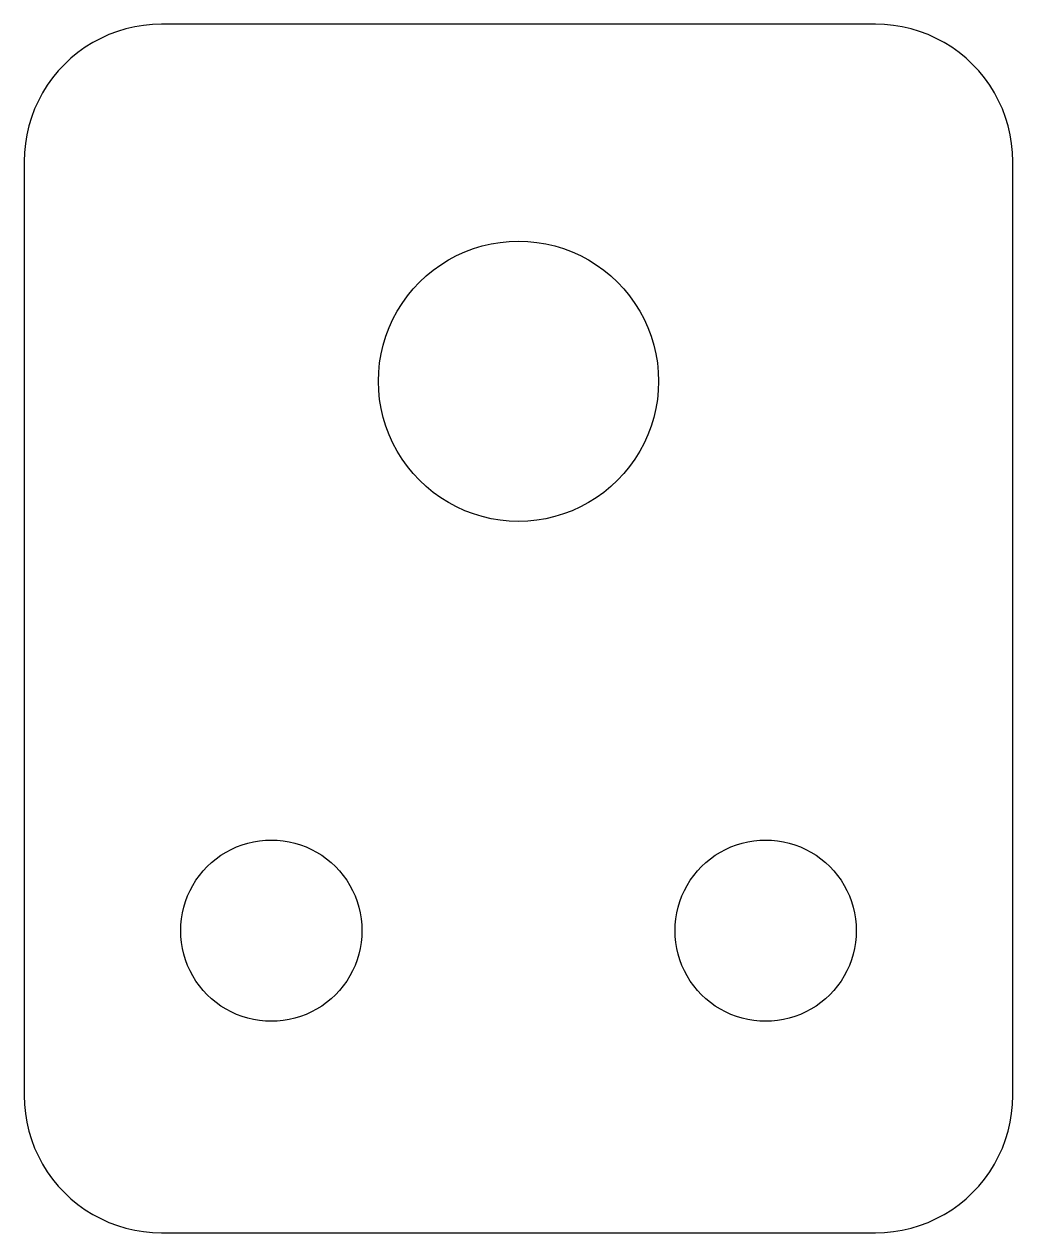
# Model space of a CAD drawing. Header units: millimetres. Extents: x -18 to 18, y -22 to 22.
import ezdxf

# ---------------------------------------------------------------- set-up
doc = ezdxf.new("R2010")
doc.units = ezdxf.units.MM

msp = doc.modelspace()

# ---------------------------------------------------------------- linework, layer by layer
at = {"layer": 'SCHNITT'}
for points in [[(13.327, -21.989), (13.653, -21.957), (13.975, -21.904), (14.294, -21.83), (14.607, -21.735), (14.913, -21.619), (15.211, -21.484), (15.5, -21.33), (15.778, -21.157), (16.044, -20.967), (16.297, -20.759), (16.536, -20.536), (16.759, -20.297), (16.967, -20.044), (17.157, -19.778), (17.33, -19.5), (17.484, -19.211), (17.619, -18.913), (17.735, -18.607), (17.83, -18.294), (17.904, -17.975), (17.957, -17.653), (17.989, -17.327), (18, -17), (18, 17), (17.989, 17.327), (17.957, 17.653), (17.904, 17.975), (17.83, 18.294), (17.735, 18.607), (17.619, 18.913), (17.484, 19.211), (17.33, 19.5), (17.157, 19.778), (16.967, 20.044), (16.759, 20.297), (16.536, 20.536), (16.297, 20.759), (16.044, 20.967), (15.778, 21.157), (15.5, 21.33), (15.211, 21.484), (14.913, 21.619), (14.607, 21.735), (14.294, 21.83), (13.975, 21.904), (13.653, 21.957), (13.327, 21.989), (13, 22), (-13, 22), (-13.327, 21.989), (-13.653, 21.957), (-13.975, 21.904), (-14.294, 21.83), (-14.607, 21.735), (-14.913, 21.619), (-15.211, 21.484), (-15.5, 21.33), (-15.778, 21.157), (-16.044, 20.967), (-16.297, 20.759), (-16.536, 20.536), (-16.759, 20.297), (-16.967, 20.044), (-17.157, 19.778), (-17.33, 19.5), (-17.484, 19.211), (-17.619, 18.913), (-17.735, 18.607), (-17.83, 18.294), (-17.904, 17.975), (-17.957, 17.653), (-17.989, 17.327), (-18, 17), (-18, -17), (-17.989, -17.327), (-17.957, -17.653), (-17.904, -17.975), (-17.83, -18.294), (-17.735, -18.607), (-17.619, -18.913), (-17.484, -19.211), (-17.33, -19.5), (-17.157, -19.778), (-16.967, -20.044), (-16.759, -20.297), (-16.536, -20.536), (-16.297, -20.759), (-16.044, -20.967), (-15.778, -21.157), (-15.5, -21.33), (-15.211, -21.484), (-14.913, -21.619), (-14.607, -21.735), (-14.294, -21.83), (-13.975, -21.904), (-13.653, -21.957), (-13.327, -21.989), (-13, -22), (13, -22)], [(-0.334, 3.911), (-0.666, 3.944), (-0.995, 3.998), (-1.32, 4.074), (-1.639, 4.171), (-1.952, 4.288), (-2.256, 4.426), (-2.55, 4.583), (-2.833, 4.76), (-3.105, 4.954), (-3.363, 5.166), (-3.606, 5.394), (-3.834, 5.637), (-4.046, 5.895), (-4.24, 6.167), (-4.417, 6.45), (-4.574, 6.744), (-4.712, 7.048), (-4.829, 7.361), (-4.926, 7.68), (-5.002, 8.005), (-5.056, 8.334), (-5.089, 8.666), (-5.1, 9), (-5.089, 9.334), (-5.056, 9.666), (-5.002, 9.995), (-4.926, 10.32), (-4.829, 10.639), (-4.712, 10.952), (-4.574, 11.256), (-4.417, 11.55), (-4.24, 11.833), (-4.046, 12.105), (-3.834, 12.363), (-3.606, 12.606), (-3.363, 12.834), (-3.105, 13.046), (-2.833, 13.24), (-2.55, 13.417), (-2.256, 13.574), (-1.952, 13.712), (-1.639, 13.829), (-1.32, 13.926), (-0.995, 14.002), (-0.666, 14.056), (-0.334, 14.089), (0, 14.1), (0.334, 14.089), (0.666, 14.056), (0.995, 14.002), (1.32, 13.926), (1.639, 13.829), (1.952, 13.712), (2.256, 13.574), (2.55, 13.417), (2.833, 13.24), (3.105, 13.046), (3.363, 12.834), (3.606, 12.606), (3.834, 12.363), (4.046, 12.105), (4.24, 11.833), (4.417, 11.55), (4.574, 11.256), (4.712, 10.952), (4.829, 10.639), (4.926, 10.32), (5.002, 9.995), (5.056, 9.666), (5.089, 9.334), (5.1, 9), (5.089, 8.666), (5.056, 8.334), (5.002, 8.005), (4.926, 7.68), (4.829, 7.361), (4.712, 7.048), (4.574, 6.744), (4.417, 6.45), (4.24, 6.167), (4.046, 5.895), (3.834, 5.637), (3.606, 5.394), (3.363, 5.166), (3.105, 4.954), (2.833, 4.76), (2.55, 4.583), (2.256, 4.426), (1.952, 4.288), (1.639, 4.171), (1.32, 4.074), (0.995, 3.998), (0.666, 3.944), (0.334, 3.911), (0, 3.9)], [(-9.216, -14.293), (-9.431, -14.272), (-9.644, -14.237), (-9.854, -14.188), (-10.061, -14.125), (-10.263, -14.049), (-10.46, -13.96), (-10.65, -13.858), (-10.833, -13.744), (-11.009, -13.618), (-11.176, -13.481), (-11.333, -13.333), (-11.481, -13.176), (-11.618, -13.009), (-11.744, -12.833), (-11.858, -12.65), (-11.96, -12.46), (-12.049, -12.263), (-12.125, -12.061), (-12.188, -11.854), (-12.237, -11.644), (-12.272, -11.431), (-12.293, -11.216), (-12.3, -11), (-12.293, -10.784), (-12.272, -10.569), (-12.237, -10.356), (-12.188, -10.146), (-12.125, -9.939), (-12.049, -9.737), (-11.96, -9.54), (-11.858, -9.35), (-11.744, -9.167), (-11.618, -8.991), (-11.481, -8.824), (-11.333, -8.667), (-11.176, -8.519), (-11.009, -8.382), (-10.833, -8.256), (-10.65, -8.142), (-10.46, -8.04), (-10.263, -7.951), (-10.061, -7.875), (-9.854, -7.812), (-9.644, -7.763), (-9.431, -7.728), (-9.216, -7.707), (-9, -7.7), (-8.784, -7.707), (-8.569, -7.728), (-8.356, -7.763), (-8.146, -7.812), (-7.939, -7.875), (-7.737, -7.951), (-7.54, -8.04), (-7.35, -8.142), (-7.167, -8.256), (-6.991, -8.382), (-6.824, -8.519), (-6.667, -8.667), (-6.519, -8.824), (-6.382, -8.991), (-6.256, -9.167), (-6.142, -9.35), (-6.04, -9.54), (-5.951, -9.737), (-5.875, -9.939), (-5.812, -10.146), (-5.763, -10.356), (-5.728, -10.569), (-5.707, -10.784), (-5.7, -11), (-5.707, -11.216), (-5.728, -11.431), (-5.763, -11.644), (-5.812, -11.854), (-5.875, -12.061), (-5.951, -12.263), (-6.04, -12.46), (-6.142, -12.65), (-6.256, -12.833), (-6.382, -13.009), (-6.519, -13.176), (-6.667, -13.333), (-6.824, -13.481), (-6.991, -13.618), (-7.167, -13.744), (-7.35, -13.858), (-7.54, -13.96), (-7.737, -14.049), (-7.939, -14.125), (-8.146, -14.188), (-8.356, -14.237), (-8.569, -14.272), (-8.784, -14.293), (-9, -14.3)], [(8.784, -14.293), (8.569, -14.272), (8.356, -14.237), (8.146, -14.188), (7.939, -14.125), (7.737, -14.049), (7.54, -13.96), (7.35, -13.858), (7.167, -13.744), (6.991, -13.618), (6.824, -13.481), (6.667, -13.333), (6.519, -13.176), (6.382, -13.009), (6.256, -12.833), (6.142, -12.65), (6.04, -12.46), (5.951, -12.263), (5.875, -12.061), (5.812, -11.854), (5.763, -11.644), (5.728, -11.431), (5.707, -11.216), (5.7, -11), (5.707, -10.784), (5.728, -10.569), (5.763, -10.356), (5.812, -10.146), (5.875, -9.939), (5.951, -9.737), (6.04, -9.54), (6.142, -9.35), (6.256, -9.167), (6.382, -8.991), (6.519, -8.824), (6.667, -8.667), (6.824, -8.519), (6.991, -8.382), (7.167, -8.256), (7.35, -8.142), (7.54, -8.04), (7.737, -7.951), (7.939, -7.875), (8.146, -7.812), (8.356, -7.763), (8.569, -7.728), (8.784, -7.707), (9, -7.7), (9.216, -7.707), (9.431, -7.728), (9.644, -7.763), (9.854, -7.812), (10.061, -7.875), (10.263, -7.951), (10.46, -8.04), (10.65, -8.142), (10.833, -8.256), (11.009, -8.382), (11.176, -8.519), (11.333, -8.667), (11.481, -8.824), (11.618, -8.991), (11.744, -9.167), (11.858, -9.35), (11.96, -9.54), (12.049, -9.737), (12.125, -9.939), (12.188, -10.146), (12.237, -10.356), (12.272, -10.569), (12.293, -10.784), (12.3, -11), (12.293, -11.216), (12.272, -11.431), (12.237, -11.644), (12.188, -11.854), (12.125, -12.061), (12.049, -12.263), (11.96, -12.46), (11.858, -12.65), (11.744, -12.833), (11.618, -13.009), (11.481, -13.176), (11.333, -13.333), (11.176, -13.481), (11.009, -13.618), (10.833, -13.744), (10.65, -13.858), (10.46, -13.96), (10.263, -14.049), (10.061, -14.125), (9.854, -14.188), (9.644, -14.237), (9.431, -14.272), (9.216, -14.293), (9, -14.3)]]:
    msp.add_lwpolyline(points, close=True, dxfattribs=at)

doc.saveas('drawing.dxf')
